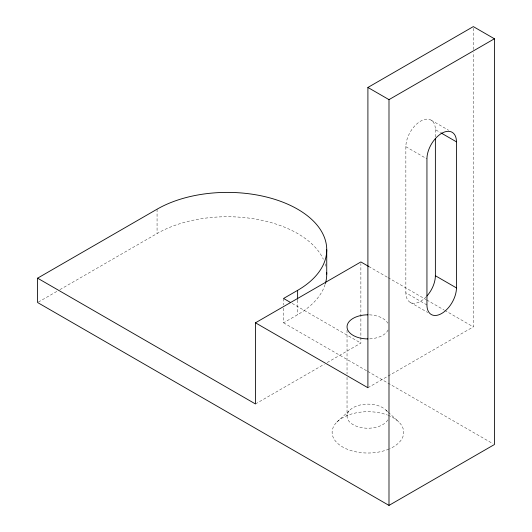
<?xml version="1.0" encoding="UTF-8"?>
<svg xmlns="http://www.w3.org/2000/svg" width="532" height="532" viewBox="0 0 532 532"><rect width="100%" height="100%" fill="white"/><g stroke="black" fill="none" stroke-linecap="round" stroke-linejoin="round"><path stroke-width="0.4" stroke-dasharray="2.66 2" d="M336.922 422.036L349.83 410.152M38.311 302.103L57.024 291.303M59.903 289.641L157.066 233.541A99.391 57.383 0 0 1 323.35 259.264M283.569 308.201L283.569 322.811L297.627 314.691A99.391 57.383 0 0 0 325.378 283.576M255.46 403.961L324.301 364.214M327.173 362.558L360.876 343.093L360.876 263.599M367.905 387.728L473.327 326.867L473.327 52.316M431.053 120.106L448.622 130.254M426.943 304.956L405.856 292.78L405.856 146.706A20.874 12.05 -60 0 1 420.619 121.143A20.874 12.05 -60 0 1 435.376 129.662L440.297 132.501M405.856 146.706L426.943 158.875M368.756 266.492L387.376 277.245M388.094 277.657L426.052 299.576M426.77 299.988L443.961 309.91M444.679 310.322L473.327 326.867M410.179 302.336L427.748 312.477M292.161 303.42L360.876 343.093M283.569 322.811L367.04 371.004M367.765 371.416L492.971 443.708M385.979 410.152L387.742 411.775M388.327 412.313L398.894 422.036M473.327 28.256L473.327 51.484M435.376 129.662L435.376 137.136M347.037 330.173L347.037 374.003M347.037 377.308L347.037 416.177M297.627 300.088L297.627 314.691M283.569 298.465L283.569 304.956M157.066 209.196L157.066 233.541M426.518 296.47A20.874 12.05 -60 0 1 405.856 292.78M387.762 419.901A20.874 12.05 0 0 1 355.642 425.926A20.874 12.05 0 0 1 355.642 406.428A20.874 12.05 0 0 1 387.762 412.46M325.145 263.879A99.391 57.383 0 0 1 325.797 266.233M388.167 415.339A35.784 20.655 0 0 1 389.69 448.755M388.932 449.081A35.784 20.655 0 0 1 341.737 446.454A35.784 20.655 0 0 1 340.493 419.09A35.784 20.655 0 0 1 387.382 415.033M388.067 329.986A20.874 12.05 0 0 1 367.905 338.917M369.461 314.851A20.874 12.05 0 0 1 387.762 323.143"/><path stroke-width="0.8" d="M37.592 278.176L255.46 403.961L255.46 322.804L367.905 387.728L367.905 87.461L473.327 26.6L494.408 38.77L494.408 444.539L388.992 505.4L37.592 302.522L37.592 278.176L157.066 209.196A99.391 57.383 0 0 1 297.627 209.196A99.391 57.383 0 0 1 297.627 290.346L297.627 299.277M367.905 87.461L388.992 99.637L494.408 38.77M297.627 290.346L283.569 298.465L290.731 302.595M255.46 322.804L360.876 261.943L368.756 266.492M440.995 132.907L456.456 141.838L456.456 287.912A20.874 12.05 -60 0 1 441.7 313.474A20.874 12.05 -60 0 1 426.943 304.956L426.943 158.875A20.874 12.05 -60 0 1 441.7 133.313A20.874 12.05 -60 0 1 456.456 141.838M435.376 138.792L435.376 275.736L456.456 287.912M388.992 99.637L388.992 505.4M326.734 249.774L326.734 274.12M435.376 275.736A20.874 12.05 -60 0 1 427.023 295.912M326.701 272.55A99.391 57.383 0 0 1 325.378 283.576M367.905 338.917A20.874 12.05 0 0 1 347.037 326.867A20.874 12.05 0 0 1 367.905 314.818"/></g></svg>
